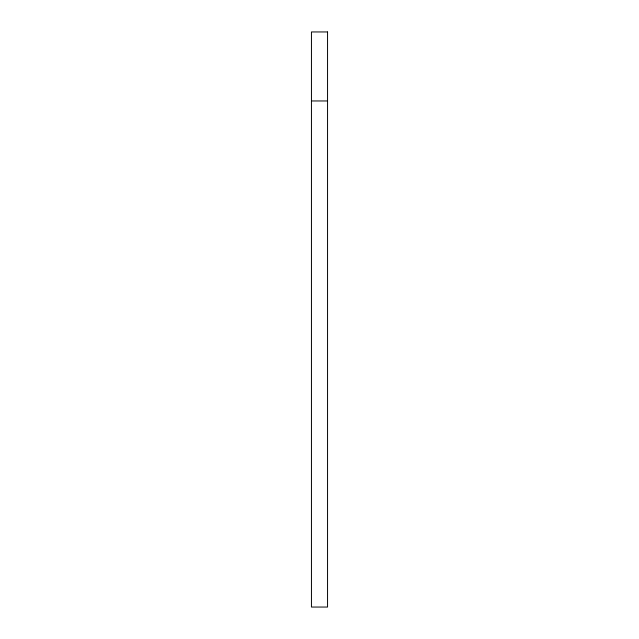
<?xml version="1.0" encoding="UTF-8"?>
<svg xmlns="http://www.w3.org/2000/svg" width="639" height="639" viewBox="0 0 639 639"><rect width="100%" height="100%" fill="white"/><g stroke="black" fill="none" stroke-linecap="round" stroke-linejoin="round"><path stroke-width="0.96" d="M311.449 100.962L327.551 100.962M327.551 31.95L311.449 31.95L311.449 607.05L327.551 607.05L327.551 31.95"/></g></svg>
